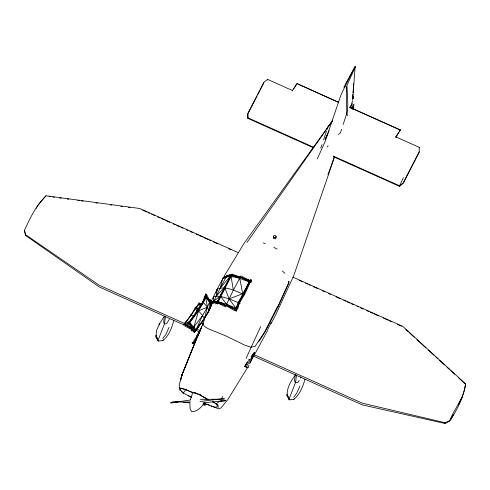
<?xml version="1.0" encoding="UTF-8"?>
<svg xmlns="http://www.w3.org/2000/svg" width="490" height="490" viewBox="0 0 490 490"><rect width="100%" height="100%" fill="white"/><g stroke="black" fill="none" stroke-linecap="round" stroke-linejoin="round"><path stroke-width="0.73" d="M313.184 147.643L247.86 118.36L247.848 113.502L251.064 107.126L263.932 82.198L267.656 79.417L292.389 90.503L292.408 91.024M349.321 107.059L400.348 129.93L395.81 136.869L419.213 147.355L419.226 152.317L403.123 183.34L399.411 186.298L333.341 156.678M217.193 290.484L217.211 289.106L223.679 276.997C232.738 273.261 242.25 277.934 250.807 280.886L251.701 281.376L251.45 279.674L243.702 294.123L235.647 311.028L235.304 309.257L238.367 302.544L250.451 279.318L251.094 282.503L231.525 275.46L230.012 276.642L220.243 287.991L212.721 303.592L218.313 301.668L232.168 274.155L240.327 277.144L249.208 281.664L243.702 294.123L238.367 302.544L236.842 308.406L237.191 310.096C228.995 306.385 220.512 303.188 211.631 301.84M189.869 402.927L190.126 408.972L191.725 411.643C197.464 412.023 201.58 406.725 204.691 402.633M273.371 238.189L273.518 236.119L274.29 235.506L275.325 235.574L276.017 236.278L275.87 238.348M352.776 98.294C351.936 96.604 354.148 97.669 352.776 98.294L355.152 66.517L345.089 84.592M273.432 237.258L273.518 236.119M274.063 238.893L274.149 237.754L273.457 237.05M275.098 238.961L275.184 237.828L275.956 237.209M275.931 237.423L276.017 236.278M347.073 114.25L347.827 104.511L346.951 85.425L355.17 67.308L355.152 66.517L345.401 85.689M352.678 97.388L352.916 94.343M353.033 92.818L353.743 83.68M164.377 316.136L163.654 322.132L163.923 323.247L164.548 323.694L165.461 323.933L166.674 323.48L169.387 319.241M295.237 374.801L294.514 380.791L294.876 381.955L296.56 382.708L297.846 382.274L299.274 380.608M165.491 316.356L164.548 323.694L157.982 340.489L158.227 341.12L162.815 340.556C169.056 335.779 171.825 327.89 173.772 320.527M296.505 375.089L295.562 382.433L289.014 399.228L289.259 399.858L293.847 399.295C299.954 394.334 302.9 386.714 304.933 379.321M204.226 320.35L182.47 373.454L179.316 384.307L179.297 389.409L180.136 390.457M344.005 87.514L344.286 86.013L345.419 85.481L346.289 86.908L346.749 112.32L346.62 113.864L343.178 124.429M300.591 378.053L300.829 376.761M352.978 107.757L353.137 107.016L353.798 107.31L352.904 109.35M292.91 277.126L402.866 326.42L465.488 383.793C464.44 397.709 454.616 408.164 449.673 420.696L445 422.723L362.263 403.154L254.396 354.803M253.067 355.912L362.33 404.893L445.03 423.483L449.685 421.094C457.096 409.873 463.497 397.604 465.5 384.172L465.488 383.793M194.212 332.324L204.018 319.002L209.065 310.721L211.202 305.037L211.747 304.584L210.627 299.537L207.405 307.144L204.324 318.849L194.426 332.128L193.06 328.024L188.73 321.403L188.087 324.705L189.753 322.451C196.655 314.023 202.964 304.994 206.682 294.686L211.747 304.584L209.065 310.721L204.324 318.849L194.426 332.128M327.051 129.323L327.651 127.155L332.618 120.503L330.83 123.015M180.559 380.062L182.121 374.58L194.757 343.098M182.17 374.501L180.608 379.983L182.47 373.454L182.17 374.501L189.753 355.489M350.448 107.904L352.61 100.634M326.444 131.277L323.578 139.877M216.114 292.591L217.211 289.106C226.435 285.358 236.002 291.66 244.608 294.588L250.2 282.013L249.808 280.531L240.964 275.931L233.338 290.16L225.369 306.875L217.756 302.863L215.465 303.996L220.733 296.419L229.032 298.869L240.259 303.384M190.279 399.779L192.711 392.888M341.573 129.36L340.421 132.882L338.351 134.389M334.413 157.364L293.749 275.643L275.588 314.997L270.939 323.865M327.945 174.716L334.247 156.965M211.747 304.584L212.182 303.377M320.723 148.115L322.016 144.599M218.197 407.521L218.093 405.273L216.353 403.711L212.397 401.549M190.034 354.785L194.812 343.018M251.695 359.213L254.61 352.286L252.258 355.066M327.651 133.617L325.195 139.344L329.115 130.616M198.848 333.414L199.73 331.375M200.318 330.015L201.2 327.969M168.995 327.4L165.963 334.407L162.686 338.461M198.511 334.162L201.77 326.646M202.358 325.28L203.246 323.229M192.643 342.933L194.793 343.839L191.976 342.669L193.899 343.619L195.075 342.547L196.178 339.95M246.072 358.349L260.711 326.53M299.892 386.077L296.83 393.072L293.718 397.206M217.193 304.137L218.313 301.668L226.558 304.284L237.76 308.853L239.353 302.93L244.608 294.588M271.399 322.138L267.693 329.415M205.659 293.639L205.635 297.173L207.405 307.144L202.572 315.48L195.982 329.874L189.753 322.451L203.454 302.373L206.266 294.178L206.131 295.991L211.251 305.723L204.324 318.849L202.572 315.48L197.562 309.747L203.038 301.877L205.224 296.671L205.108 294.949L210.081 300.829L211.251 305.723L211.202 305.037M211.074 301.675L217.211 289.106L216.182 296.162L213.315 296.909L213.377 298.257M198.701 333.911L197.721 335.981L196.925 335.619L200.582 329.599L192.588 343.012M197.715 335.993L200.281 330.444L193.666 343.515L199.675 331.846M248.963 365.032L247.744 367.592L248.118 367.794L244.639 366.361L246.801 362.667M249.575 363.752L251.401 359.905M204.018 319.002L205.279 316.381M159.887 323.32L156.567 330.199L156.108 335.515L157.982 340.489M353.321 97.675L353.566 98.067L352.445 99.513M403.344 177.65L399.411 186.298M317.281 158.864L325.06 141.751L340.715 95.66L345.419 85.481M267.81 330.058L250.108 362.802M36.242 208.317L37.608 205.671L46.035 195.767L139.809 208.495L238.63 252.797M458.34 404.875L462.781 396.263M251.431 106.973L256.999 96.187M257.691 94.84L259.43 91.471M260.129 90.123L263.957 82.712M419.201 151.802L403.117 183.107L399.393 185.71L333.323 156.09M450.88 419.324L453.238 414.754M192.76 343.086L193.918 343.613L197.868 336.067M251.082 107.647L247.854 113.735L247.86 118.36M227.182 275.025L220.243 287.991L222.558 279.11L232.168 274.155M353.443 97.988L353.609 96.885L353.204 98.135M244.639 366.361L246.17 367.035L254.61 352.286L251.137 356.867L254.61 352.286L253.042 354.87M201.102 303.335L200.392 304.235L198.505 304.694L195.1 307.941L191.143 315.064L185.318 323.455L184.154 323.749L193.17 330.327M352.769 109.062L353.798 107.31M247.628 367.414L227.899 399.448L220.984 407.937L218.822 408.948L211.055 405.861M352.096 108.762L353.137 107.016M224.212 276.078L244.045 243.365L329.935 124.258M244.933 366.489L247.934 361.608L244.878 366.471M249.435 359.17L248.687 360.389L249.398 359.164M293.541 89.204L296.554 84.36M400.348 129.93L395.834 137.384L395.81 136.869M158.864 324.545L164.334 316.301M292.389 90.503L296.922 83.563L338.29 102.11M258.634 341.965L264.735 332.532L277.652 307.61L288.904 282.828L288.904 281.168L288.402 283.379L277.683 306.997L277.414 306.654L264.643 331.877L255.063 346.43L250.947 347.19L244.798 345.187L226.221 336.073L208.103 328.68L204.189 326.224L202.842 322.941M197.562 309.747L187.652 324.233L187.903 322.487L195.259 330.879L193.875 326.959L198.585 310.795L207.405 307.144L209.065 310.721L209.585 301.999L204.612 296.132L203.038 301.877L198.168 310.305L189.318 321.973L188.926 323.529L192.221 329.194L202.572 315.48M195.786 329.899L197.452 327.473M199.118 325.054L199.951 323.847M246.966 242.434L328.024 127.259M328.766 126.218L331.552 122.249M221.162 398.958L222.852 396.575M193.477 332.098L194.31 330.946M295.366 375.04C291.176 380.687 287.226 386.996 287.146 394.254L286.552 395.124L289.259 399.858L287.146 394.254L289.014 399.228M192.699 328.815L191.198 330.854L193.691 330.928M327.179 146.914L328.122 145.787M162.815 340.556L163.366 339.907M293.847 399.295L294.404 398.646M207.344 399.319L198.848 394.475L191.811 392.312L186.022 389.807L180.559 388.448L180.296 389.838L183.156 392.949L186.408 389.164M353.223 98.337L352.739 98.9L352.61 98.276M46.035 195.767C36.125 205.255 30.3 217.879 24.5 230.098L25.578 235.457L99.268 286.969L184.173 325.029M193.918 343.613L195.075 342.547M353.278 96.481L352.757 97.308L353.241 97.657M216.353 403.711L219.477 401.347M203.35 403.564L204.428 404.213L205.671 403.399M203.344 404.826L205.041 405.065L207.025 404.011M223.158 278.087C231.574 272.367 241.833 278.112 250.249 280.807L243.218 294.074L235.8 309.6C228.567 306.764 221.407 303.175 213.585 302.404M211.766 301.552L213.842 301.185L219.777 296.364L224.935 287.93L229.032 298.869L242.715 293.749L239.733 278.253C234.257 276.605 228.45 275.754 223.054 278.179L230.269 274.271L229.62 275.558L230.012 276.642L217.37 301.571L211.251 302.649M188.24 322.604L185.318 323.455L184.687 322.977L191.143 315.064L198.505 304.694L200.649 305.056M352.5 96.604L352.861 96.506M190.714 399.969L170.544 402.884L175.31 402.511M199.963 401.537L218.601 399.197L224.481 398.897L219.11 399.087M211.435 302.649L212.868 302.483M198.701 308.014L195.835 308.32L195.1 307.941M202.995 402.817L225.81 400.698L221.057 401.016M198.952 302.612L200.392 304.235L197.703 304.333L200.526 305.313M177.699 401.929L172.333 402.063L176.669 402.259M174.881 402.112L190.365 401.959M200.404 399.344L218.601 399.197M220.053 400.875L221.566 400.906M183.425 402.541L189.501 402.792M274.149 237.754L275.184 237.828M183.358 324.882L185.741 325.054L192.062 328.478M193.532 329.844L192.025 329.709L184.951 326.126L185.741 325.054L185.318 323.455L192.08 328.374M179.573 387.976C185.392 388.362 190.138 392.472 195.939 392.992M49.08 196.557L50.586 196.76M52.859 197.072L54.372 197.274M59.664 197.997L61.177 198.205M67.228 199.026L68.741 199.228M77.812 200.465L79.325 200.673M81.591 200.98L83.104 201.188M95.96 202.934L97.473 203.142M110.33 204.887L111.843 205.096M120.914 206.333L122.427 206.535M128.478 207.362L129.991 207.564M203.044 404.648L204.63 404.869L204.061 404.072M198.297 303.518L200.392 304.235M246.446 367.004L246.789 367.151M263.271 242.887L265.286 243.64M194.8 392.772L198.842 394.309L208.446 399.711M247.879 367.727L246.17 367.035M198.468 309.362L195.835 308.32L196.857 311.034M203.914 403.123L211.686 406.308L214.792 407.129L217.211 406.988L217.119 404.869L215.465 403.38L212.403 401.714M207.57 404.348L209.659 405.255M338.296 102.3L296.922 83.563M350.019 107.555L400.355 130.12M247.836 117.772L313.857 147.368M142.602 210.149L146.78 212.023M148.17 212.648L149.566 213.273M151.649 214.204L154.436 215.453M157.915 217.015L160.003 217.952M161.394 218.577L164.181 219.82M165.571 220.445L169.748 222.319M173.227 223.875L175.31 224.812M176.706 225.437L179.487 226.686M180.877 227.311L182.966 228.242M186.445 229.804L187.842 230.429M189.93 231.366L192.711 232.615M196.19 234.171L198.279 235.108M199.669 235.733L202.456 236.982M203.846 237.601L208.023 239.475M209.414 240.1L210.804 240.725M213.591 241.974L217.762 243.842M228.897 248.834L230.986 249.771M299.188 280.341L301.969 281.591M305.454 283.153L307.536 284.09M308.933 284.708L310.323 285.333M313.104 286.583L317.281 288.457M322.151 290.637L324.937 291.887M328.416 293.449L330.505 294.38M336.073 296.879L340.25 298.747M343.729 300.309L345.818 301.246M347.208 301.871L349.989 303.114M351.385 303.739L353.468 304.676M356.947 306.238L358.343 306.863M360.432 307.793L363.213 309.043M366.692 310.605L368.78 311.542M370.171 312.167L372.957 313.41M374.348 314.035L378.525 315.909M383.394 318.09L388.264 320.276M389.66 320.901L391.749 321.832M397.31 324.331L401.488 326.205M184.804 323.602L99.207 285.229L25.553 234.692M195.939 328.594L200.116 330.468M195.308 330.021L199.479 331.889M188.454 395.7L191.155 396.949M193.17 316.019L190.42 314.66M191.547 397.494L183.156 392.949M199.234 394.107L200.875 394.971M273.873 247.364L277.077 249.079M247.548 367.506L247.873 367.69M183.756 393.384L182.427 392.631L181.71 391.516M282.32 271.025L284.904 273.267M202.437 301.338L207.405 307.144M405.702 329.409L408.519 331.993M409.652 333.029L414.166 337.157M416.984 339.741L426.012 348.01M428.266 350.074L433.907 355.244M435.598 356.793L437.858 358.858M439.548 360.407L444.626 365.056M446.886 367.126L449.704 369.705M450.831 370.74L454.781 374.354M458.168 377.459L465.5 384.172M229.032 298.869L235.868 308.014L236.56 311.469M204.428 404.213L205.041 405.065M346.399 113.123L347.526 115.769M24.512 230.502L25.578 235.457M233.338 290.16L231.078 276.489L223.948 287.942L216.182 296.162L220.733 296.419L226.558 304.284L235.304 309.257L234.667 310.629C227.887 307.377 221.756 301.221 213.842 301.185L213.315 296.909M419.213 147.355L419.232 147.876M267.656 79.417L267.681 79.937M445 422.723L445.03 423.483M350.117 107.579A3.706 0.613 -65.9 0 1 351.728 104.456A3.706 0.613 -65.9 0 1 352.579 104.033M351.508 108.204A3.706 0.613 -65.9 0 1 353.731 104.419A3.706 0.613 -65.9 0 1 353.21 107.347M204.299 397.188A7.938 2.499 27.3 0 1 205.88 398.793M156.108 335.515L155.514 336.385L158.227 341.12L156.108 335.515"/></g></svg>
